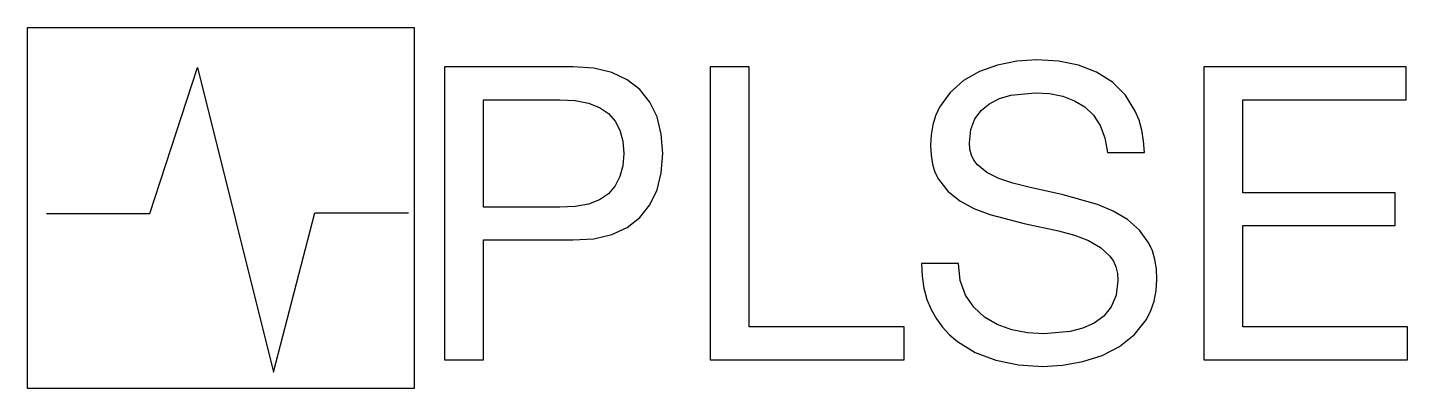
# Model space of a CAD drawing. Extents: x -21 to 606, y -7 to 157.
import ezdxf

# ---------------------------------------------------------------- set-up
doc = ezdxf.new("R2010")
doc.units = 0
doc.layers.get('0').update_dxf_attribs({"linetype": 'CONTINUOUS'})

msp = doc.modelspace()

# ---------------------------------------------------------------- linework, layer by layer
at = {"color": 187}
for p, q in [((-20.621, 156.887), (154.942, 156.887)), ((-20.621, -6.89158), (-20.621, 156.887)), ((154.942, 156.887), (154.942, -6.89158)), ((168.722, 139.062), (168.722, 6.09921)), ((227.013, 139.062), (168.722, 139.062)), ((236.454, 138.417), (227.013, 139.062)), ((244.675, 136.478), (236.454, 138.417)), ((289.387, 139.062), (289.387, 6.09921)), ((307.082, 139.062), (289.387, 139.062)), ((307.082, 21.0013), (307.082, 139.062)), ((419.841, 139.883), (411.642, 136.956)), ((428.611, 141.637), (419.841, 139.883)), ((437.628, 142.222), (428.611, 141.637)), ((447.481, 141.614), (437.628, 142.222)), ((456.6, 139.792), (447.481, 141.614)), ((464.824, 136.678), (456.6, 139.792)), ((513.588, 139.062), (513.588, 6.09921)), ((605.388, 139.062), (513.588, 139.062)), ((605.388, 124.161), (605.388, 139.062)), ((251.674, 133.248), (244.675, 136.478)), ((257.455, 128.727), (251.674, 133.248)), ((404.372, 132.817), (398.254, 127.415)), ((411.642, 136.956), (404.372, 132.817)), ((471.978, 132.159), (464.824, 136.678)), ((477.887, 126.275), (471.978, 132.159)), ((261.975, 123.039), (257.455, 128.727)), ((398.254, 127.415), (393.488, 120.709)), ((420.793, 124.718), (425.884, 126.206)), ((425.884, 126.206), (436.876, 127.32)), ((436.876, 127.32), (443.452, 126.919)), ((443.452, 126.919), (449.411, 125.713)), ((449.411, 125.713), (454.755, 123.704)), ((482.402, 119.029), (477.887, 126.275)), ((186.417, 75.3664), (186.417, 124.161)), ((186.417, 124.161), (221.059, 124.161)), ((221.059, 124.161), (228.093, 123.771)), ((228.093, 123.771), (234.114, 122.6)), ((234.114, 122.6), (239.123, 120.649)), ((239.123, 120.649), (243.119, 117.915)), ((265.205, 116.316), (261.975, 123.039)), ((393.488, 120.709), (391.696, 116.862)), ((409.593, 115.486), (412.528, 119.426)), ((412.528, 119.426), (416.295, 122.48)), ((416.295, 122.48), (420.793, 124.718)), ((454.755, 123.704), (459.486, 120.893)), ((459.486, 120.893), (463.451, 117.191)), ((531.283, 81.8857), (531.283, 124.161)), ((531.283, 124.161), (605.388, 124.161)), ((243.119, 117.915), (246.169, 114.445)), ((246.169, 114.445), (248.348, 110.262)), ((267.144, 108.559), (265.205, 116.316)), ((391.696, 116.862), (390.419, 112.678)), ((407.705, 110.582), (409.593, 115.486)), ((463.451, 117.191), (466.499, 112.498)), ((484.092, 114.883), (482.402, 119.029)), ((485.355, 110.349), (484.092, 114.883)), ((248.348, 110.262), (249.658, 105.369)), ((267.79, 99.7631), (267.144, 108.559)), ((389.654, 108.16), (389.396, 103.306)), ((390.419, 112.678), (389.654, 108.16)), ((407.074, 104.603), (407.705, 110.582)), ((466.499, 112.498), (468.63, 106.809)), ((468.63, 106.809), (469.84, 100.128)), ((486.184, 105.432), (485.355, 110.349)), ((249.658, 105.369), (250.095, 99.7631)), ((389.396, 103.306), (389.622, 98.9309)), ((407.3, 101.68), (407.074, 104.603)), ((407.98, 99.0466), (407.3, 101.68)), ((486.586, 100.128), (486.184, 105.432)), ((249.658, 94.149), (248.348, 89.2348)), ((250.095, 99.7631), (249.658, 94.149)), ((267.144, 90.963), (267.79, 99.7631)), ((389.622, 98.9309), (390.299, 94.9399)), ((390.299, 94.9399), (391.432, 91.3349)), ((409.116, 96.7038), (407.98, 99.0466)), ((410.707, 94.6506), (409.116, 96.7038)), ((414.941, 91.1779), (410.707, 94.6506)), ((469.84, 100.128), (486.586, 100.128)), ((248.348, 89.2348), (246.169, 85.0194)), ((265.205, 83.1854), (267.144, 90.963)), ((391.432, 91.3349), (393.012, 88.1119)), ((393.012, 88.1119), (397.245, 82.6244)), ((420.388, 88.404), (414.941, 91.1779)), ((426.84, 86.2005), (420.388, 88.404)), ((243.119, 81.5012), (239.123, 78.7481)), ((246.169, 85.0194), (243.119, 81.5012)), ((261.975, 76.4342), (265.205, 83.1854)), ((397.245, 82.6244), (402.692, 78.2507)), ((434.082, 84.4049), (426.84, 86.2005)), ((449.622, 80.9544), (434.082, 84.4049)), ((600.368, 81.8857), (531.283, 81.8857)), ((600.368, 66.9837), (600.368, 81.8857)), ((221.059, 75.3664), (186.417, 75.3664)), ((228.093, 75.6804), (221.059, 75.3664)), ((234.114, 76.8078), (228.093, 75.6804)), ((239.123, 78.7481), (234.114, 76.8078)), ((257.455, 70.7087), (261.975, 76.4342)), ((402.692, 78.2507), (409.145, 74.8026)), ((465.183, 76.5708), (449.622, 80.9544)), ((472.415, 73.6205), (465.183, 76.5708)), ((251.674, 66.1596), (257.455, 70.7087)), ((409.145, 74.8026), (416.387, 72.0975)), ((416.387, 72.0975), (431.927, 68.006)), ((478.861, 69.7784), (472.415, 73.6205)), ((484.311, 64.9443), (478.861, 69.7784)), ((236.454, 61.0457), (244.675, 62.9377)), ((244.675, 62.9377), (251.674, 66.1596)), ((431.927, 68.006), (447.488, 64.5735)), ((447.488, 64.5735), (454.72, 62.636)), ((488.541, 58.9855), (484.311, 64.9443)), ((531.283, 21.0013), (531.283, 66.9837)), ((531.283, 66.9837), (600.368, 66.9837)), ((186.417, 6.09921), (186.417, 60.482)), ((186.417, 60.482), (227.013, 60.482)), ((227.013, 60.482), (236.454, 61.0457)), ((454.72, 62.636), (461.165, 60.1899)), ((461.165, 60.1899), (466.619, 57.0893)), ((466.619, 57.0893), (470.863, 53.1964)), ((490.128, 55.517), (488.541, 58.9855)), ((470.863, 53.1964), (472.451, 50.8977)), ((472.451, 50.8977), (473.587, 48.2713)), ((491.264, 51.6308), (490.128, 55.517)), ((491.945, 47.3273), (491.264, 51.6308)), ((402.054, 49.8546), (385.29, 49.8546)), ((385.29, 49.8546), (385.561, 44.0048)), ((385.561, 44.0048), (386.383, 38.5632)), ((402.865, 42.0564), (402.054, 49.8546)), ((473.587, 48.2713), (474.267, 45.3182)), ((474.267, 45.3182), (474.497, 42.0384)), ((492.174, 42.605), (491.945, 47.3273)), ((386.383, 38.5632), (387.752, 33.5318)), ((405.303, 35.4281), (402.865, 42.0564)), ((474.497, 42.0384), (473.745, 35.4224)), ((491.875, 37.484), (492.174, 42.605)), ((387.752, 33.5318), (389.671, 28.9085)), ((409.078, 29.9117), (405.303, 35.4281)), ((473.745, 35.4224), (471.502, 30.1143)), ((489.5, 28.3986), (490.986, 32.7477)), ((490.986, 32.7477), (491.875, 37.484)), ((389.671, 28.9085), (392.06, 24.6862)), ((413.868, 25.4565), (409.078, 29.9117)), ((419.619, 22.061), (413.868, 25.4565)), ((468.055, 25.9443), (463.684, 22.7542)), ((471.502, 30.1143), (468.055, 25.9443)), ((487.426, 24.434), (489.5, 28.3986)), ((377.479, 21.0013), (307.082, 21.0013)), ((377.479, 6.09921), (377.479, 21.0013)), ((392.06, 24.6862), (394.843, 20.8594)), ((394.843, 20.8594), (398.022, 17.428)), ((426.251, 19.6867), (419.619, 22.061)), ((433.426, 18.2907), (426.251, 19.6867)), ((452.783, 18.937), (440.785, 17.8235)), ((458.537, 20.457), (452.783, 18.937)), ((463.684, 22.7542), (458.537, 20.457)), ((482, 17.5893), (487.426, 24.434)), ((605.956, 21.0013), (531.283, 21.0013)), ((605.956, 6.09921), (605.956, 21.0013)), ((398.022, 17.428), (401.595, 14.3909)), ((401.595, 14.3909), (409.737, 9.43268)), ((440.785, 17.8235), (433.426, 18.2907)), ((475.227, 12.1447), (482, 17.5893)), ((409.737, 9.43268), (419.089, 5.91728)), ((458.572, 5.25999), (467.342, 8.04774)), ((467.342, 8.04774), (475.227, 12.1447)), ((168.722, 6.09921), (186.417, 6.09921)), ((289.387, 6.09921), (377.479, 6.09921)), ((419.089, 5.91728), (429.355, 3.82129)), ((429.355, 3.82129), (440.221, 3.12263)), ((440.221, 3.12263), (449.372, 3.65732)), ((449.372, 3.65732), (458.572, 5.25999)), ((513.588, 6.09921), (605.956, 6.09921)), ((154.942, -6.89158), (-20.621, -6.89158))]:
    msp.add_line(p, q, dxfattribs=at)
at = {"color": 7}
for p, q in [((34.9622, 72.4958), (56.5824, 138.768)), ((56.5824, 138.768), (90.9754, 0.49334)), ((-11.9944, 72.4958), (34.9622, 72.4958)), ((90.9754, 0.49334), (109.867, 72.8486)), ((109.867, 72.8486), (152.4, 72.8486))]:
    msp.add_line(p, q, dxfattribs=at)

doc.saveas('drawing.dxf')
